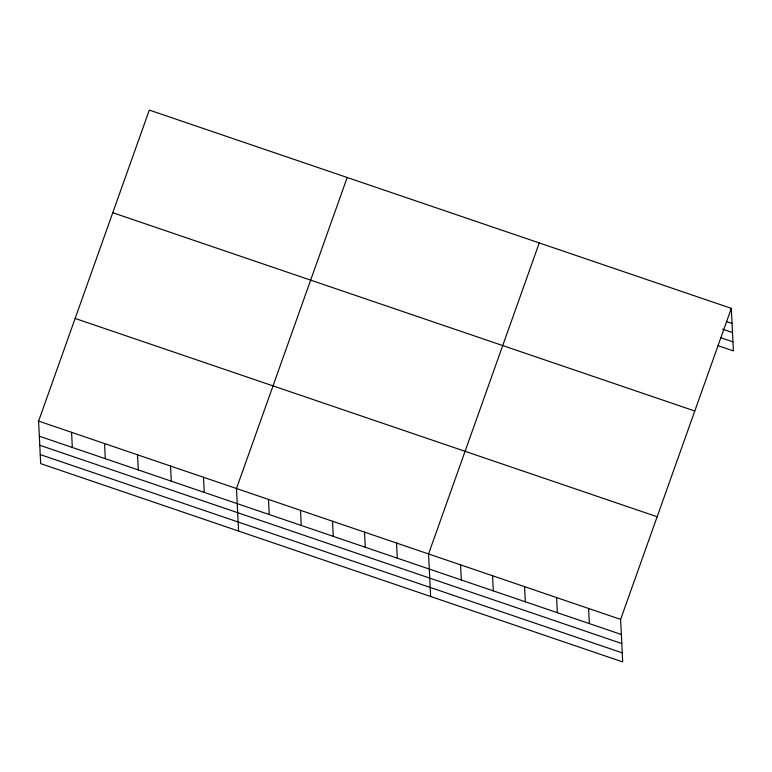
<?xml version="1.0" encoding="UTF-8"?>
<svg xmlns="http://www.w3.org/2000/svg" width="772" height="772" viewBox="0 0 772 772"><rect width="100%" height="100%" fill="white"/><g stroke="black" fill="none" stroke-linecap="round" stroke-linejoin="round"><path stroke-width="1.16" d="M731.316 308.366L620.62 619.385L622.695 661.922L40.684 463.634L38.6 421.097L149.305 110.078L731.316 308.366L733.4 350.903L717.95 345.634M347.188 177.502L236.483 488.512L238.567 531.049M539.252 242.929L428.557 553.949L430.631 596.486M726.539 321.606L732.059 323.478M722.563 329.142L732.503 332.529M720.816 337.721L732.956 341.851M112.77 212.715L694.79 411.003M75.135 318.46L657.146 516.748M38.6 421.097L620.62 619.385M39.343 436.219L621.354 634.497M39.777 445.261L621.798 643.549M40.241 454.583L622.261 652.871M588.611 608.481L589.345 623.593M556.593 597.567L557.336 612.688M524.584 586.662L525.327 601.784M492.575 575.758L493.318 590.879M460.566 564.853L461.299 579.975M396.538 543.044L397.281 558.156M364.529 532.14L365.272 547.251M332.52 521.235L333.263 536.347M300.511 510.321L301.244 525.442M268.502 499.416L269.235 514.538M203.509 477.279L204.242 492.391M170.525 466.047L171.268 481.159M137.541 454.805L138.285 469.926M104.558 443.572L105.301 458.684M71.584 432.33L72.317 447.451"/></g></svg>
